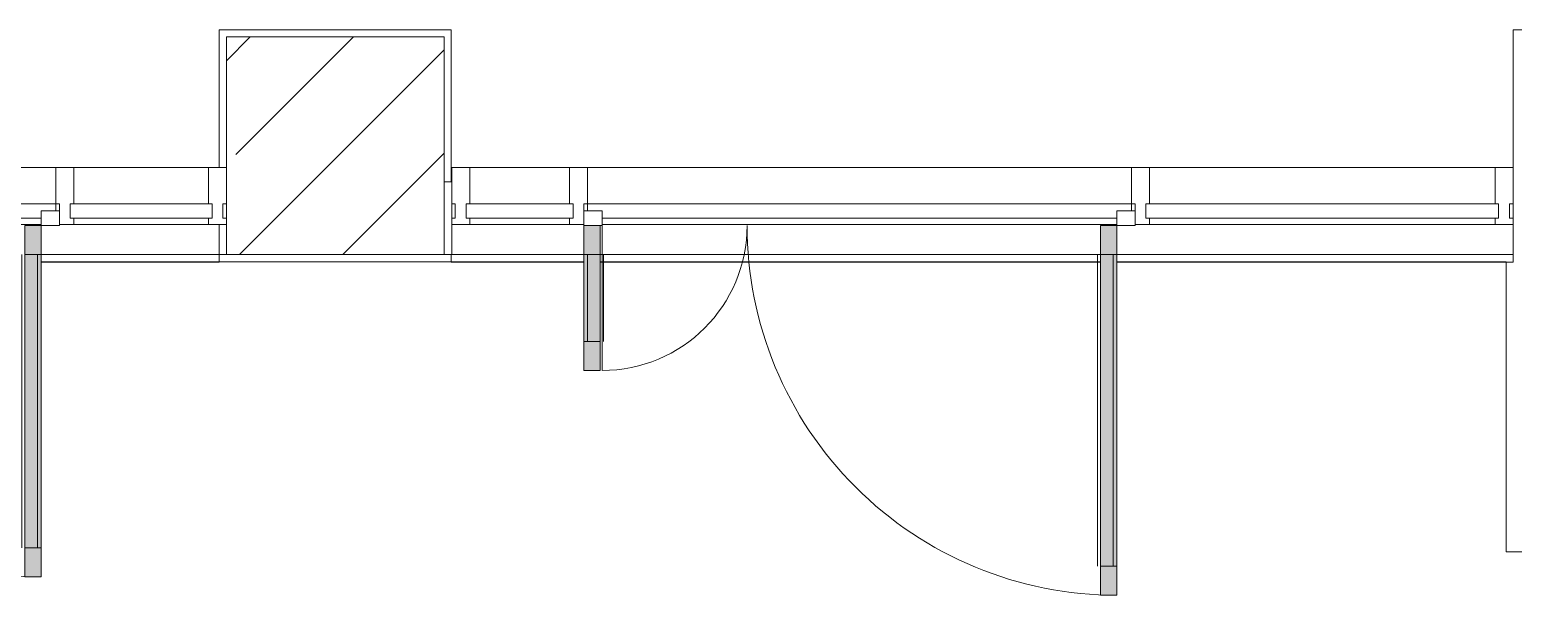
# Model space of a CAD drawing. Header units: millimetres. Extents: x 1322 to 199238, y -8553 to 29000.
# Drawn here: x 119845 to 123937, y 10760 to 12320 of the extents above; entities that cross this region are included whole.
import ezdxf

# ---------------------------------------------------------------- set-up
doc = ezdxf.new("R2010")
doc.units = ezdxf.units.MM
for name, color, linetype, lineweight, true_color in [('A-DETL-GENF-3', 7, 'Continuous', 5, 0xaaaaaa), ('A-DETL-GENF-4', 7, 'Continuous', 5, 0xe2e2e2), ('A-DOOR-6', 7, 'Continuous', 5, 0xaaaaaa), ('A-FLOR-2', 7, 'Continuous', 5, 0xaaaaaa)]:
    doc.layers.add(name, color=color, linetype=linetype, lineweight=lineweight, true_color=true_color)
for name, color, linetype, lineweight in [('A-GLAZ-CURT-2', 7, 'Continuous', 5), ('A-GLAZ-CWMG-2', 7, 'Continuous', 5), ('I-WALL-3', 7, 'Continuous', 5), ('S-COLS-1', 7, 'Continuous', 5)]:
    doc.layers.add(name, color=color, linetype=linetype, lineweight=lineweight)

# ---------------------------------------------------------------- blocks, each defined once
blk = doc.blocks.new('Прямоугольный импост - Импост структурный с накладкой - 160мм Темный-32467808-1_10_3_птичка')
at = {"layer": 'A-GLAZ-CWMG-2'}
for p, q in [((-50, 40), (-50, 140)), ((-50, 140), (0, 140)), ((0, 140), (0, 40)), ((-40, 40), (-50, 40)), ((-50, -17), (-50, 0)), ((-50, 0), (-40, 0)), ((-40, 0), (-40, 40)), ((-10, 40), (-10, 0)), ((0, 40), (-10, 40)), ((-10, 0), (0, 0)), ((0, 0), (0, -17)), ((0, -17), (-50, -17))]:
    blk.add_line(p, q, dxfattribs=at)
blk = doc.blocks.new('Системная панель - Стекло - 40мм-32784007-1_10_3_птичка')
at = {"layer": 'A-GLAZ-CURT-2'}
for p, q in [((147.5, 0), (-147.5, 0)), ((-147.5, 0), (-147.5, -40)), ((147.5, -40), (147.5, 0)), ((-147.5, -40), (147.5, -40))]:
    blk.add_line(p, q, dxfattribs=at)
blk = doc.blocks.new('Дверь_Витражная_остекление_ - В-19-32784442-1_10_3_птичка')
at = {"layer": 'A-DETL-GENF-4'}
for points in [[(-665, 1040), (-710, 1040), (-710, 20), (-665, 20), (-665, 920)], [(715, 420), (715, 20), (760, 20), (760, 420)]]:
    blk.add_hatch(color=256, dxfattribs=at).paths.add_polyline_path(points)
at = {"layer": 'A-DETL-GENF-3'}
for p, q in [((-710, 1040), (-665, 1040)), ((-710, 1040), (-710, 20)), ((-665, 1040), (-710, 1040)), ((-710, 1040), (-710, 20)), ((-665, 1040), (-665, 20)), ((-665, 20), (-665, 1040)), ((-710, 960), (-665, 960)), ((-700, 960), (-700, 100)), ((-656, 960), (-656, 100)), ((760, 420), (715, 420)), ((715, 420), (715, 20)), ((760, 420), (715, 420)), ((715, 420), (715, 20)), ((760, 420), (760, 20)), ((760, 20), (760, 420)), ((706, 340), (706, 100)), ((760, 340), (715, 340)), ((750, 340), (750, 100)), ((-710, 100), (-665, 100)), ((760, 100), (715, 100)), ((-665, 20), (-710, 20)), ((-710, 20), (-665, 20))]:
    blk.add_line(p, q, dxfattribs=at)
at = {"layer": 'A-DOOR-6'}
for p, q in [((-710, 1040), (-710, 20)), ((710, 420), (710, 20)), ((-710, 20), (-760, 20)), ((-760, 20), (-760, -20)), ((-710, -20), (-710, 20)), ((760, 20), (710, 20)), ((710, 20), (710, -20)), ((760, -20), (760, 20)), ((-760, -20), (-710, -20)), ((710, -20), (760, -20))]:
    blk.add_line(p, q, dxfattribs=at)
for centre, radius, start, end in [((-710, 20), 1020, 360, 90), ((710, 20), 400, 90, 180)]:
    blk.add_arc(centre, radius, start, end, dxfattribs=at)
blk = doc.blocks.new('Прямоугольный импост - Импост структурный с накладкой - 160мм Темный-32784438-1_10_3_птичка')
at = {"layer": 'A-GLAZ-CWMG-2'}
for p, q in [((49156, 11940), (50656, 11940)), ((49156, 11820), (49156, 11840)), ((49156, 11840), (50656, 11840)), ((50656, 11840), (50656, 11820)), ((49196, 11800), (50616, 11800)), ((49196, 11783), (50616, 11783))]:
    blk.add_line(p, q, dxfattribs=at)
blk = doc.blocks.new('Системная панель - Стекло - 40мм-32784544-1_10_3_птичка')
at = {"layer": 'A-GLAZ-CURT-2'}
for p, q in [((486.5, 0), (-486.5, 0)), ((-486.5, 0), (-486.5, -40)), ((486.5, -40), (486.5, 0)), ((-486.5, -40), (486.5, -40))]:
    blk.add_line(p, q, dxfattribs=at)
blk = doc.blocks.new('Прямоугольный импост - Импост структурный с накладкой - 160мм Темный-32784005-1_10_3_птичка')
at = {"layer": 'A-GLAZ-CWMG-2'}
for p, q in [((48831, 11940), (49106, 11940)), ((48831, 11783), (49106, 11783))]:
    blk.add_line(p, q, dxfattribs=at)
blk = doc.blocks.new('Прямоугольный импост - Импост структурный с накладкой - 160мм Темный-V276-1_10_3_птичка')
at = {"layer": 'A-GLAZ-CWMG-2'}
for p, q in [((-25, 40), (-25, 140)), ((-25, 140), (25, 140)), ((25, 140), (25, 40)), ((-15, 40), (-25, 40)), ((-25, -17), (-25, 0)), ((-25, 0), (-15, 0)), ((-15, 0), (-15, 40)), ((15, 40), (15, 20)), ((25, 40), (15, 40)), ((15, -17), (-25, -17))]:
    blk.add_line(p, q, dxfattribs=at)
blk = doc.blocks.new('Прямоугольный импост - Импост структурный с накладкой - 160мм Темный-V277-1_10_3_птичка')
at = {"layer": 'A-GLAZ-CWMG-2'}
for p, q in [((-25, 40), (-25, 140)), ((-25, 140), (25, 140)), ((25, 140), (25, 40)), ((-15, 40), (-25, 40)), ((-15, 20), (-15, 40)), ((15, 40), (15, 0)), ((25, 40), (15, 40)), ((15, 0), (25, 0)), ((25, 0), (25, -17)), ((25, -17), (-15, -17))]:
    blk.add_line(p, q, dxfattribs=at)
blk = doc.blocks.new('Прямоугольный импост - Импост структурный с накладкой - 160мм Темный-32784440-1_10_3_птичка')
at = {"layer": 'A-GLAZ-CWMG-2'}
for p, q in [((50706, 11940), (51659, 11940)), ((50706, 11783), (51659, 11783))]:
    blk.add_line(p, q, dxfattribs=at)
blk = doc.blocks.new('Прямоугольный импост - Импост структурный с накладкой - 160мм Темный-30755843-1_10_3_птичка')
at = {"layer": 'A-GLAZ-CWMG-2'}
for p, q in [((0, 140), (-50, 140)), ((-50, 140), (-50, 40)), ((0, 40), (0, 140)), ((-50, 40), (-40, 40)), ((-40, 0), (-50, 0)), ((-50, 0), (-50, -17)), ((-40, 40), (-40, 0)), ((-10, 0), (-10, 40)), ((-10, 40), (0, 40)), ((0, 0), (-10, 0)), ((0, -17), (0, 0)), ((-50, -17), (0, -17))]:
    blk.add_line(p, q, dxfattribs=at)
blk = doc.blocks.new('Дверь_Витражная_остекление_ - В-9-32786634-1_10_3_птичка')
at = {"layer": 'A-DETL-GENF-4'}
for points in [[(-639.5, 989), (-684.5, 989), (-684.5, 20), (-639.5, 20), (-639.5, 920)], [(734.5, 420), (689.5, 420), (692.2, 20), (734.5, 20), (734.5, 231.1)]]:
    blk.add_hatch(color=256, dxfattribs=at).paths.add_polyline_path(points)
at = {"layer": 'A-DETL-GENF-3'}
for p, q in [((-684.5, 989), (-639.5, 989)), ((-684.5, 989), (-684.5, 20)), ((-639.5, 989), (-684.5, 989)), ((-684.5, 989), (-684.5, 20)), ((-639.5, 989), (-639.5, 20)), ((-639.5, 20), (-639.5, 989)), ((-684.5, 909), (-639.5, 909)), ((-674.5, 909), (-674.5, 100)), ((-630.5, 909), (-630.5, 100)), ((734.5, 420), (689.5, 420)), ((689.5, 420), (689.5, 20)), ((734.5, 420), (689.5, 420)), ((689.5, 420), (689.5, 20)), ((734.5, 420), (734.5, 20)), ((734.5, 20), (734.5, 420)), ((680.5, 340), (680.5, 100)), ((734.5, 340), (689.5, 340)), ((724.5, 340), (724.5, 100)), ((-684.5, 100), (-639.5, 100)), ((734.5, 100), (689.5, 100)), ((-639.5, 20), (-684.5, 20)), ((-684.5, 20), (-639.5, 20))]:
    blk.add_line(p, q, dxfattribs=at)
at = {"layer": 'A-DOOR-6'}
for p, q in [((-684.5, 989), (-684.5, 20)), ((684.5, 420), (684.5, 20)), ((-684.5, 20), (-734.5, 20)), ((-734.5, 20), (-734.5, -20)), ((-684.5, -20), (-684.5, 20)), ((734.5, 20), (684.5, 20)), ((684.5, 20), (684.5, -20)), ((734.5, -20), (734.5, 20)), ((-734.5, -20), (-684.5, -20)), ((684.5, -20), (734.5, -20))]:
    blk.add_line(p, q, dxfattribs=at)
for centre, radius, start, end in [((-684.5, 20), 969, 360, 90), ((684.5, 20), 400, 90, 180)]:
    blk.add_arc(centre, radius, start, end, dxfattribs=at)
blk = doc.blocks.new('Прямоугольный импост - Импост структурный с накладкой - 160мм Темный-32786259-1_10_3_птичка')
at = {"layer": 'A-GLAZ-CWMG-2'}
for p, q in [((46240, 11940), (47689, 11940)), ((46240, 11820), (46240, 11840)), ((46240, 11840), (47689, 11840)), ((47689, 11840), (47689, 11820)), ((46280, 11800), (47649, 11800)), ((46280, 11783), (47649, 11783))]:
    blk.add_line(p, q, dxfattribs=at)
blk = doc.blocks.new('Системная панель - Стекло - 40мм-32786365-1_10_3_птичка')
at = {"layer": 'A-GLAZ-CURT-2'}
for p, q in [((195.5, 0), (-195.5, 0)), ((-195.5, 0), (-195.5, -40)), ((195.5, -40), (195.5, 0)), ((-195.5, -40), (195.5, -40))]:
    blk.add_line(p, q, dxfattribs=at)
blk = doc.blocks.new('Прямоугольный импост - Импост структурный с накладкой - 160мм Темный-32786261-1_10_3_птичка')
at = {"layer": 'A-GLAZ-CWMG-2'}
for p, q in [((47739, 11940), (48110, 11940)), ((47739, 11783), (48110, 11783))]:
    blk.add_line(p, q, dxfattribs=at)

msp = doc.modelspace()

# ---------------------------------------------------------------- hatches: boundary and pattern name
at = {"layer": 'S-COLS-1'}
h = msp.add_hatch(dxfattribs=at)
h.set_pattern_fill('FP_36', color=256, style=0, pattern_type=2)
h.set_pattern_definition([(45, (72227.77, 0), (-285.123, 285.123), []), (45, (72512.9, 0), (-285.123, 285.123), [504.031, -100.806, 16.764, -84.042])])
h.paths.add_polyline_path([(120987.8, 11700), (120987.8, 12300), (120387.8, 12300), (120387.8, 11700)])

# ---------------------------------------------------------------- linework, layer by layer
at = {"layer": 'A-FLOR-2'}
for p, q in [((120367.8, 11940), (120367.8, 12320)), ((120367.8, 12320), (121007.8, 12320)), ((121007.8, 12320), (121007.8, 11900)), ((123936.8, 11940), (123936.8, 12320)), ((123936.8, 12320), (124560.3, 12320)), ((120367.8, 11679), (120367.8, 11783)), ((121373.8, 11680), (119876.8, 11680)), ((119876.8, 11679), (120367.8, 11679)), ((121007.8, 11700), (121007.8, 11679)), ((121007.8, 11679), (121373.8, 11679)), ((122798.8, 11680), (121418.8, 11680)), ((121418.8, 11679), (122798.8, 11679)), ((123917.8, 11680), (122843.8, 11680)), ((122843.8, 11679), (123936.8, 11679)), ((123917.8, 10880), (123917.8, 11680)), ((123936.8, 11679), (123936.8, 11700)), ((127977.8, 10880), (123917.8, 10880))]:
    msp.add_line(p, q, dxfattribs=at)
at = {"layer": 'I-WALL-3'}
for p, q in [((121008.8, 11900), (120987.8, 11900)), ((120987.8, 11900), (120987.8, 11700)), ((121008.8, 11700), (121008.8, 11900)), ((123937.8, 11900), (123936.8, 11900)), ((123936.8, 11900), (123936.8, 11700)), ((120387.8, 11700), (119876.8, 11700)), ((121373.8, 11700), (120987.8, 11700)), ((122798.8, 11700), (121418.8, 11700)), ((123937.8, 11700), (122843.8, 11700))]:
    msp.add_line(p, q, dxfattribs=at)
at = {"layer": 'S-COLS-1'}
for p, q in [((120987.8, 12300), (120387.8, 12300)), ((120387.8, 12300), (120387.8, 11700)), ((120987.8, 11900), (120987.8, 12300)), ((120987.8, 11700), (120987.8, 11900)), ((120387.8, 11700), (120987.8, 11700))]:
    msp.add_line(p, q, dxfattribs=at)

# ---------------------------------------------------------------- block references
at = {"layer": 'A-DOOR-6', "rotation": 180}
for name, p in [('Дверь_Витражная_остекление_ - В-9-32786634-1_10_3_птичка', (119192.3, 11800)), ('Дверь_Витражная_остекление_ - В-19-32784442-1_10_3_птичка', (122133.8, 11800))]:
    msp.add_blockref(name, p, dxfattribs=at)
at = {"layer": 'A-GLAZ-CURT-2', "rotation": 180}
for name, p in [('Системная панель - Стекло - 40мм-32786365-1_10_3_птичка', (120152.3, 11800)), ('Системная панель - Стекло - 40мм-32784007-1_10_3_птичка', (121196.3, 11800)), ('Системная панель - Стекло - 40мм-32784544-1_10_3_птичка', (123410.3, 11800))]:
    msp.add_blockref(name, p, dxfattribs=at)
at = {"layer": 'A-GLAZ-CWMG-2'}
for name, p in [('Прямоугольный импост - Импост структурный с накладкой - 160мм Темный-32786259-1_10_3_птичка', (72227.8, 0)), ('Прямоугольный импост - Импост структурный с накладкой - 160мм Темный-32786261-1_10_3_птичка', (72227.8, 0)), ('Прямоугольный импост - Импост структурный с накладкой - 160мм Темный-30755843-1_10_3_птичка', (120387.8, 11800)), ('Прямоугольный импост - Импост структурный с накладкой - 160мм Темный-32784005-1_10_3_птичка', (72227.8, 0)), ('Прямоугольный импост - Импост структурный с накладкой - 160мм Темный-32784438-1_10_3_птичка', (72227.8, 0)), ('Прямоугольный импост - Импост структурный с накладкой - 160мм Темный-32784440-1_10_3_птичка', (72227.8, 0)), ('Прямоугольный импост - Импост структурный с накладкой - 160мм Темный-30755843-1_10_3_птичка', (123936.8, 11800))]:
    msp.add_blockref(name, p, dxfattribs=at)
at = {"layer": 'A-GLAZ-CWMG-2', "extrusion": (0, 0, -1)}
for name, p in [('Прямоугольный импост - Импост структурный с накладкой - 160мм Темный-V276-1_10_3_птичка', (-119941.8, 11800)), ('Прямоугольный импост - Импост структурный с накладкой - 160мм Темный-32467808-1_10_3_птичка', (-121008.8, 11800)), ('Прямоугольный импост - Импост структурный с накладкой - 160мм Темный-V277-1_10_3_птичка', (-121358.8, 11800)), ('Прямоугольный импост - Импост структурный с накладкой - 160мм Темный-V276-1_10_3_птичка', (-122908.8, 11800))]:
    msp.add_blockref(name, p, dxfattribs=at)

doc.saveas('drawing.dxf')
